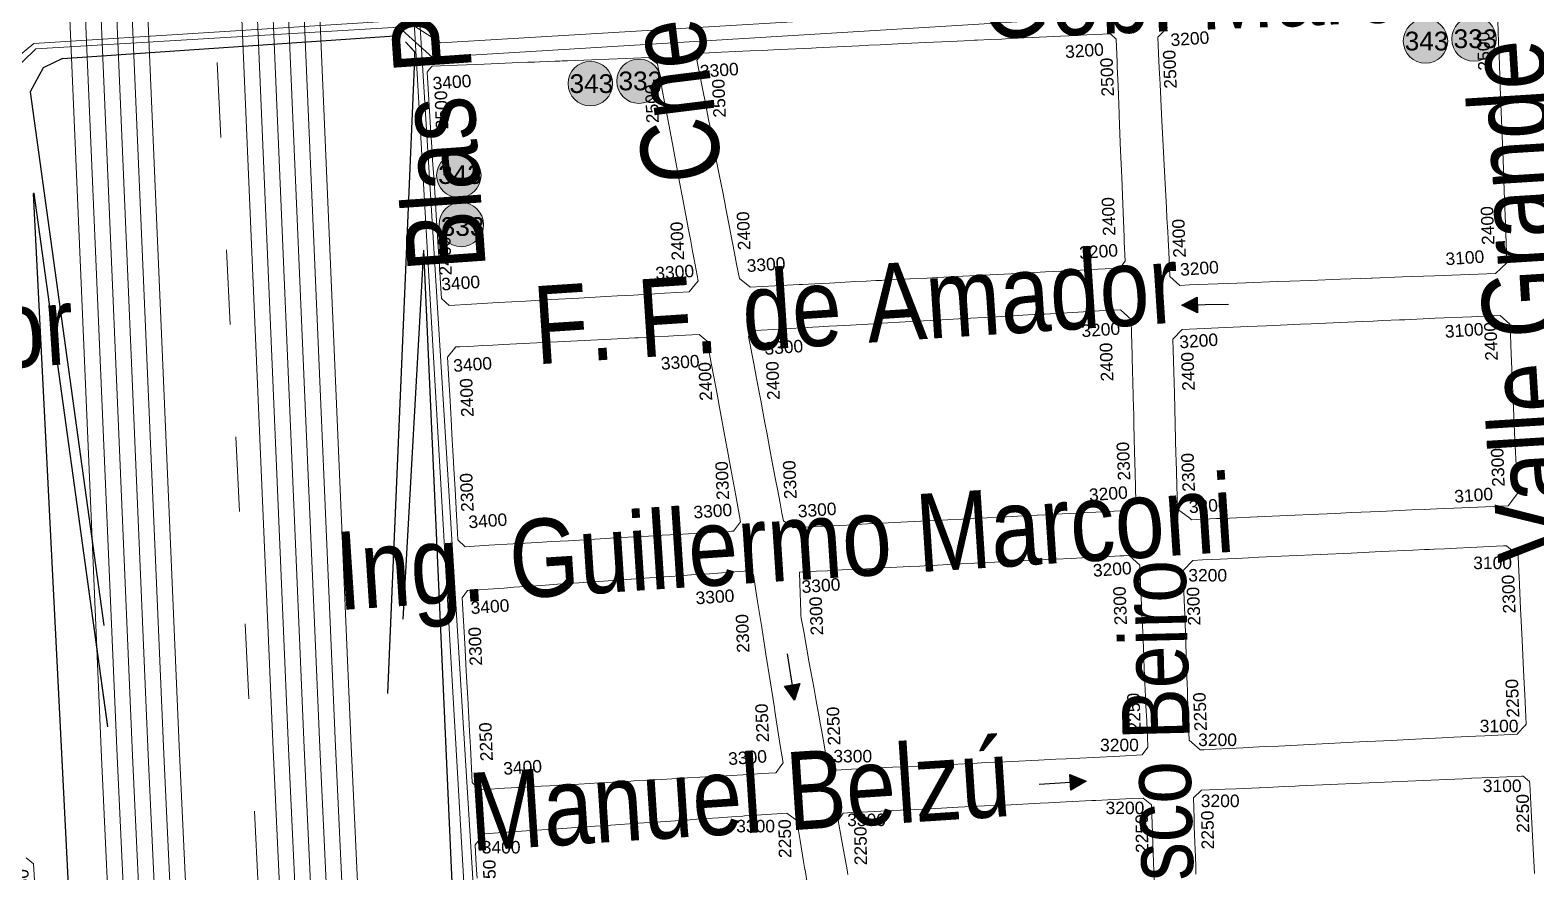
# Model space of a CAD drawing. Header units: millimetres. Extents: x 11558 to 23675, y 49449 to 61482.
# Drawn here: x 17461.4 to 17943.5, y 56063.2 to 56332.7 of the extents above; entities that cross this region are included whole.
import ezdxf

# ---------------------------------------------------------------- set-up
doc = ezdxf.new("R2010")
doc.units = ezdxf.units.MM
doc.linetypes.add('ACAD_ISO03W100', pattern=[30, 12, -18])
for name, color, linetype in [('0. autopistas', 254, 'Continuous'), ('0. plano base - nombres calles', 22, 'Continuous'), ('0. Plano Base - PLANO', 254, 'Continuous'), ('0. Plano base - sentido calles', 253, 'Continuous'), ('0.BARRIOS - DIVISIÓN', 12, 'ACAD_ISO03W100'), ('7. puesta en valor CC la lucila', 212, 'Continuous'), ('Linea 343 IDA', 55, 'Continuous'), ('Linea 343 REGRESO', 125, 'Continuous'), ('numeración', 7, 'Continuous')]:
    doc.layers.add(name, color=color, linetype=linetype)
for name, color, linetype, true_color in [('Linea 15 a Cap', 7, 'Continuous', 0x13f12d), ('Linea 15 a Prov', 7, 'Continuous', 0x077e15), ('Linea 194 ida', 7, 'Continuous', 0x8f148f), ('Linea 194 vuelta', 7, 'Continuous', 0x34dad7), ('Linea 228 ida', 7, 'Continuous', 0x8d6453), ('Linea 228 vuelta', 7, 'Continuous', 0x73a95b), ('Linea 371', 7, 'Continuous', 0xfb0804), ('Linea 430', 7, 'Continuous', 0xdb7a0a), ('Linea 57 ida', 7, 'Continuous', 0xf6120e), ('Linea 57 vuelta', 7, 'Continuous', 0x71160a), ('Linea 707 - ex333', 7, 'Continuous', 0xad002b), ('Linea 707 - ex333 -', 7, 'Continuous', 0x616161)]:
    doc.layers.add(name, color=color, linetype=linetype, true_color=true_color)
doc.layers.get('7. puesta en valor CC la lucila').off()
doc.styles.get("Standard").update_dxf_attribs({"font": 'arial.ttf'})

# ---------------------------------------------------------------- blocks, each defined once
blk = doc.blocks.new('MANZANAS')
at = {"layer": '0. Plano Base - PLANO', "color": 0, "linetype": 'Continuous', "lineweight": 5}
blk.add_line((5636706.97, 6179143.01), (5636806.66, 6179002.21), dxfattribs=at)
for points in [[(5637097.48, 6179408.07), (5637100.87, 6179402.11), (5637102.96, 6179398.43), (5637104.58, 6179395.6), (5637109.43, 6179387.06), (5637114.45, 6179378.24), (5637119.5, 6179369.37), (5637121.11, 6179366.55), (5637124.38, 6179360.78), (5637125.87, 6179358.17), (5637129.59, 6179351.63), (5637135.83, 6179340.67), (5637134.14, 6179335.89), (5637117.17, 6179326.25), (5637111.08, 6179322.79), (5637108.23, 6179321.17), (5637099.77, 6179316.37), (5637099.53, 6179316.23), (5637090.96, 6179311.36), (5637082.5, 6179306.56), (5637076.86, 6179303.35), (5637073.47, 6179301.43), (5637064.57, 6179296.37), (5637062.11, 6179294.97), (5637054.07, 6179290.4), (5637048.93, 6179287.48), (5637046.2, 6179285.93), (5637042.13, 6179286.97), (5637038.13, 6179293.8), (5637036.13, 6179297.21), (5637034.81, 6179299.46), (5637032.64, 6179303.15), (5637032.6, 6179303.22), (5637030.97, 6179305.99), (5637026.07, 6179314.35), (5637020.94, 6179323.1), (5637015.79, 6179331.88), (5637010.92, 6179340.19), (5637008.34, 6179344.59), (5637005.87, 6179348.79), (5637003.29, 6179353.19), (5637004.67, 6179357.4)], [(5636786.29, 6179240.89), (5636695.23, 6179185.48), (5636691.18, 6179179.93), (5636691.02, 6179171.22), (5636790.71, 6179030.42)], [(5636790.29, 6179240.88), (5636794.28, 6179239.38), (5636795.28, 6179237.38), (5636881.3, 6179053.02)], [(5637137.75, 6179120.95), (5637136.97, 6179122.33), (5637136.53, 6179123.13), (5637135.01, 6179125.83), (5637131.53, 6179131.99), (5637130.16, 6179134.44), (5637128.9, 6179136.67), (5637125.75, 6179142.26), (5637126.9, 6179145.62), (5637133.53, 6179149.46), (5637136.51, 6179151.17), (5637142.97, 6179154.9), (5637143.36, 6179155.13), (5637143.39, 6179155.14), (5637145.39, 6179156.3), (5637149.68, 6179158.78), (5637152.95, 6179160.66), (5637154.02, 6179161.28), (5637162.6, 6179166.23), (5637171.26, 6179171.23), (5637175.69, 6179173.79), (5637179.82, 6179176.17), (5637188.51, 6179181.19), (5637194.93, 6179184.9), (5637197.29, 6179186.26), (5637201.65, 6179188.77), (5637201.84, 6179188.88), (5637207.55, 6179192.18), (5637215.84, 6179196.97), (5637216.25, 6179197.2), (5637218.86, 6179196.54), (5637219.21, 6179195.95), (5637223.59, 6179188.52), (5637228.72, 6179179.82), (5637233.85, 6179171.13)], [(5636874.73, 6179076.35), (5636826.11, 6179184.3), (5637229.55, 6178486.46), (5637246.52, 6178452.94), (5637249.52, 6178447.94), (5637250.51, 6178445.94), (5637250.51, 6178441.94), (5637155.46, 6178388.03), (5637152.46, 6178388.03), (5637150.46, 6178389.03), (5637148.46, 6178391.04), (5637143.96, 6178396.04), (5636706.98, 6179142.85)], [(5637038.9, 6179069.54), (5637037.96, 6179070.76), (5637032.63, 6179077.68), (5637028.2, 6179083.44), (5637028.44, 6179086.26), (5637030.89, 6179087.69), (5637035.3, 6179090.27), (5637044.32, 6179095.54), (5637052.53, 6179100.34), (5637060.26, 6179104.86), (5637067.57, 6179109.14), (5637071.19, 6179111.25), (5637074.94, 6179113.44), (5637082.99, 6179118.15), (5637085.33, 6179119.52), (5637090.21, 6179122.37), (5637097.33, 6179126.53), (5637098.38, 6179127.15), (5637104.99, 6179131.01), (5637108.44, 6179133.02), (5637111.53, 6179134.84), (5637114.83, 6179134.09), (5637120.9, 6179123.43), (5637122.42, 6179120.75), (5637125.37, 6179115.56), (5637126.94, 6179112.81)], [(5636934.06, 6179013.75), (5636932.67, 6179016.07), (5636930.92, 6179019.02), (5636928.57, 6179022.96), (5636929.58, 6179027.39), (5636942.3, 6179035.15), (5636949.79, 6179039.73), (5636957.13, 6179044.21), (5636964.22, 6179048.53), (5636971.82, 6179053.17), (5636979.31, 6179057.74), (5636983.15, 6179060.08), (5636985.97, 6179061.8), (5636986.46, 6179062.1), (5636989.21, 6179063.78), (5636990.56, 6179064.6), (5636993.73, 6179066.54), (5636997.39, 6179068.77), (5637000.39, 6179070.6), (5637000.89, 6179070.9), (5637005.54, 6179073.74), (5637012.51, 6179077.99), (5637016.46, 6179077.33), (5637020.36, 6179072.1), (5637024.37, 6179066.72), (5637025.98, 6179064.56), (5637026.05, 6179064.47), (5637029.43, 6179059.93)], [(5636802.98, 6178953.02), (5636805.97, 6178952.33), (5636812.3, 6178941.66)]]:
    blk.add_lwpolyline(points, dxfattribs=at)
for points in [[(5636931.18, 6179226), (5636924.39, 6179222.02), (5636924.28, 6179222.04), (5636920.07, 6179222.91), (5636917.18, 6179226.54), (5636914.95, 6179229.35), (5636910.4, 6179235.08), (5636909.99, 6179235.59), (5636905.91, 6179240.72), (5636904.36, 6179242.68), (5636902.6, 6179244.89), (5636900.95, 6179246.98), (5636898.98, 6179249.45), (5636895.91, 6179253.32), (5636894.22, 6179255.44), (5636893.71, 6179256.08), (5636888.69, 6179262.4), (5636888.13, 6179263.1), (5636883.47, 6179268.97), (5636882.9, 6179269.69), (5636875.76, 6179278.68), (5636876.45, 6179281.52), (5636881.55, 6179284.49), (5636889.58, 6179289.15), (5636892.84, 6179291.05), (5636897.56, 6179293.79), (5636900.06, 6179295.24), (5636906.5, 6179298.99), (5636907.8, 6179299.74), (5636915.57, 6179304.25), (5636921.83, 6179307.89), (5636922.41, 6179308.24), (5636925.54, 6179310.05), (5636930.44, 6179312.9), (5636938.03, 6179317.31), (5636944.96, 6179321.34), (5636948.8, 6179323.57), (5636951.72, 6179325.27), (5636952.4, 6179325.66), (5636956.09, 6179327.81), (5636959.21, 6179329.62), (5636960.27, 6179330.24), (5636965.41, 6179333.22), (5636967.75, 6179334.58), (5636975.55, 6179339.12), (5636977.83, 6179340.44), (5636982.83, 6179343.35), (5636989.36, 6179347.14), (5636991.78, 6179346.51), (5636995.46, 6179340.07), (5636996.2, 6179338.77), (5636999.22, 6179333.49), (5637000.78, 6179330.76), (5637002.08, 6179328.49), (5637005.46, 6179322.58), (5637009.56, 6179315.41), (5637013.73, 6179308.1), (5637018.05, 6179300.55), (5637023.27, 6179291.43), (5637024.02, 6179290.1), (5637027.07, 6179284.77), (5637026.67, 6179281.98), (5637020.59, 6179278.41), (5637018.24, 6179277.04), (5637018.22, 6179277.03), (5637013.26, 6179274.12), (5637010.35, 6179272.41), (5637006.06, 6179269.9), (5636998.5, 6179265.46), (5636990.81, 6179260.96), (5636983.26, 6179256.53), (5636976.24, 6179252.41), (5636973.33, 6179250.71), (5636968.64, 6179247.96), (5636961.25, 6179243.63), (5636960.68, 6179243.3), (5636960.59, 6179243.24), (5636959.17, 6179242.41), (5636956.46, 6179240.82), (5636953.65, 6179239.18), (5636946.33, 6179234.88), (5636943.91, 6179233.47), (5636938.86, 6179230.5), (5636937.94, 6179229.96)], [(5637085.61, 6179221.92), (5637084.16, 6179221.08), (5637083.42, 6179221.2), (5637078.59, 6179221.98), (5637074.86, 6179228.72), (5637070.89, 6179235.89), (5637070.17, 6179237.18), (5637065.33, 6179245.92), (5637060.63, 6179254.4), (5637055.58, 6179263.53), (5637052.18, 6179269.67), (5637053.45, 6179273.76), (5637071.6, 6179284.23), (5637076.84, 6179287.26), (5637080.68, 6179289.47), (5637086.23, 6179292.67), (5637089.19, 6179294.38), (5637103.47, 6179302.62), (5637106.44, 6179304.33), (5637109.03, 6179305.83), (5637113.72, 6179308.53), (5637115.23, 6179309.4), (5637123.6, 6179314.24), (5637133.73, 6179320.08), (5637139.04, 6179323.14), (5637141.67, 6179324.66), (5637145.74, 6179323.65), (5637146.77, 6179321.86), (5637148.7, 6179318.51), (5637149.18, 6179317.68), (5637154.25, 6179308.87), (5637159.26, 6179300.18), (5637164.24, 6179291.53), (5637169.26, 6179282.83), (5637171.17, 6179279.52), (5637172.86, 6179276.59), (5637172.02, 6179271.75), (5637163.6, 6179266.9), (5637157, 6179263.09), (5637154.02, 6179261.37), (5637150.41, 6179259.29), (5637148.93, 6179258.44), (5637145.28, 6179256.33), (5637136.54, 6179251.29), (5637128.57, 6179246.7), (5637124.08, 6179244.1), (5637119.46, 6179241.44), (5637110.73, 6179236.4), (5637102.46, 6179231.64), (5637102.36, 6179231.58), (5637094.72, 6179227.17), (5637092.5, 6179225.89), (5637091.08, 6179225.07)], [(5636847.7, 6179176.01), (5636841.55, 6179172.36), (5636840.24, 6179172.69), (5636839.93, 6179172.77), (5636838.4, 6179173.16), (5636835.02, 6179178.76), (5636833.93, 6179180.56), (5636832.98, 6179182.14), (5636829, 6179188.74), (5636824.52, 6179196.16), (5636819.81, 6179203.99), (5636818.26, 6179206.56), (5636815.44, 6179211.23), (5636813.26, 6179214.86), (5636810.97, 6179218.65), (5636800.87, 6179235.39), (5636801.12, 6179236.44), (5636801.45, 6179237.87), (5636808.44, 6179241.86), (5636815.89, 6179246.12), (5636823.68, 6179250.58), (5636828.02, 6179253.06), (5636828.39, 6179253.27), (5636829.92, 6179254.15), (5636831.26, 6179254.91), (5636831.36, 6179254.97), (5636835.63, 6179257.41), (5636836.95, 6179258.16), (5636837.57, 6179258.52), (5636839.08, 6179259.38), (5636845.86, 6179263.26), (5636850.6, 6179265.97), (5636855.33, 6179268.68), (5636861.73, 6179272.33), (5636865.07, 6179271.77), (5636867.24, 6179269), (5636870.65, 6179264.66), (5636875.89, 6179257.98), (5636881.14, 6179251.28), (5636886.64, 6179244.28), (5636888.86, 6179241.44), (5636891.95, 6179237.5), (5636897.66, 6179230.23), (5636898.14, 6179229.61), (5636900.09, 6179227.12), (5636900.34, 6179226.81), (5636902.72, 6179223.77), (5636904.42, 6179221.61), (5636908.75, 6179216.09), (5636907.74, 6179211.63), (5636900.98, 6179207.61), (5636898.35, 6179206.06), (5636896.52, 6179204.97), (5636892.44, 6179202.55), (5636887.99, 6179199.91), (5636884.83, 6179198.04), (5636877.37, 6179193.61), (5636869.94, 6179189.21), (5636866.94, 6179187.43), (5636862.68, 6179184.9), (5636855.1, 6179180.4)], [(5636974.34, 6179161.23), (5636972.12, 6179159.93), (5636968.34, 6179160.51), (5636966.78, 6179162.49), (5636964.82, 6179164.98), (5636961.96, 6179168.63), (5636960.05, 6179171.06), (5636959.72, 6179171.49), (5636956.54, 6179175.54), (5636954.02, 6179178.75), (5636950.93, 6179182.69), (5636948.63, 6179185.61), (5636944.13, 6179191.35), (5636943.49, 6179192.16), (5636939.72, 6179196.96), (5636936.66, 6179200.86), (5636931.26, 6179207.74), (5636932.15, 6179210.39), (5636939.03, 6179214.47), (5636942.08, 6179216.28), (5636944.87, 6179217.94), (5636949.78, 6179220.86), (5636952.55, 6179222.5), (5636956.93, 6179225.1), (5636960.09, 6179226.98), (5636963.38, 6179228.93), (5636964.85, 6179229.81), (5636967.26, 6179231.24), (5636973.62, 6179235.01), (5636974.97, 6179235.82), (5636982.36, 6179240.21), (5636989.86, 6179244.66), (5636997.33, 6179249.1), (5637004.67, 6179253.46), (5637007.39, 6179255.07), (5637011.11, 6179257.28), (5637012.14, 6179257.89), (5637019.79, 6179262.44), (5637027.1, 6179266.78), (5637032.92, 6179270.24), (5637037.44, 6179269.03), (5637039.83, 6179264.72), (5637041.01, 6179262.58), (5637045.5, 6179254.48), (5637047.04, 6179251.69), (5637049.43, 6179247.38), (5637050.96, 6179244.61), (5637052.33, 6179242.15), (5637053.71, 6179239.65), (5637057.94, 6179232), (5637059.58, 6179229.04), (5637061.27, 6179226), (5637065.66, 6179218.06), (5637065.61, 6179217.93), (5637064.37, 6179214.08), (5637059.28, 6179211.1), (5637052.39, 6179207.05), (5637048.6, 6179204.83), (5637044.57, 6179202.46), (5637041.89, 6179200.89), (5637037.33, 6179198.21), (5637029.58, 6179193.66), (5637025.77, 6179191.43), (5637022.1, 6179189.27), (5637018.86, 6179187.37), (5637014.91, 6179185.05), (5637011.95, 6179183.31), (5637007.42, 6179180.65), (5637000.04, 6179176.32), (5636995.21, 6179173.48), (5636992.71, 6179172.01), (5636991.12, 6179171.08), (5636988.83, 6179169.74), (5636985.07, 6179167.54), (5636976.76, 6179162.65)], [(5637121.59, 6179157.52), (5637120.56, 6179156.92), (5637115.99, 6179158.1), (5637112.35, 6179164.54), (5637111.96, 6179165.24), (5637110.58, 6179167.68), (5637109.15, 6179170.22), (5637107.94, 6179172.37), (5637107.42, 6179173.28), (5637102.52, 6179181.97), (5637097.58, 6179190.73), (5637092.64, 6179199.48), (5637089.29, 6179205.42), (5637090.5, 6179209.68), (5637093.2, 6179211.25), (5637095.78, 6179212.74), (5637098.14, 6179214.11), (5637104.34, 6179217.71), (5637106, 6179218.67), (5637108.81, 6179220.3), (5637117.27, 6179225.21), (5637125.82, 6179230.17), (5637134.44, 6179235.16), (5637142.71, 6179239.96), (5637151.5, 6179245.06), (5637154.73, 6179246.93), (5637156.11, 6179247.73), (5637157.45, 6179248.51), (5637160.33, 6179250.18), (5637163.67, 6179252.12), (5637167.38, 6179254.27), (5637174.75, 6179258.55), (5637176.69, 6179259.67), (5637177.53, 6179260.16), (5637179.13, 6179259.81), (5637182.16, 6179259.15), (5637182.34, 6179258.84), (5637183.61, 6179256.67), (5637185.67, 6179253.13), (5637186.89, 6179251.04), (5637188.27, 6179248.68), (5637189.53, 6179246.51), (5637190.77, 6179244.39), (5637195.89, 6179235.61), (5637200.74, 6179227.29), (5637202.83, 6179223.71), (5637204.72, 6179220.47), (5637205.86, 6179218.51), (5637209.43, 6179212.4), (5637209.25, 6179211.72), (5637209.1, 6179211.15), (5637208.57, 6179209.11), (5637208.33, 6179208.19), (5637199.38, 6179202.96), (5637196.87, 6179201.49), (5637190.76, 6179197.92), (5637187.55, 6179196.05), (5637182.03, 6179192.82), (5637178.32, 6179190.66), (5637173.52, 6179187.85), (5637164.65, 6179182.67), (5637156.15, 6179177.71), (5637147.43, 6179172.61), (5637142.24, 6179169.58), (5637138.53, 6179167.42), (5637135.22, 6179165.48), (5637132.51, 6179163.9), (5637128.59, 6179161.61), (5637124.85, 6179159.42)], [(5637024.39, 6179099.96), (5637020.17, 6179097.49), (5637016.21, 6179098.64), (5637012.56, 6179103.38), (5637010, 6179106.71), (5637009, 6179108), (5637007.11, 6179110.45), (5637004.97, 6179113.23), (5637004.26, 6179114.15), (5637001.87, 6179117.25), (5636996.67, 6179123.99), (5636990.46, 6179132.04), (5636987.81, 6179135.48), (5636987.27, 6179136.18), (5636986.79, 6179137.06), (5636982.29, 6179145.15), (5636980.54, 6179148.32), (5636985.22, 6179151.06), (5636988.29, 6179152.86), (5636992.34, 6179155.23), (5636995.52, 6179157.09), (5636999.07, 6179159.17), (5637003.79, 6179161.94), (5637009.17, 6179165.08), (5637011.04, 6179166.18), (5637013.8, 6179167.8), (5637016.35, 6179169.29), (5637017.28, 6179169.83), (5637021.55, 6179172.34), (5637028.96, 6179176.67), (5637036.36, 6179181.01), (5637043.82, 6179185.37), (5637048.57, 6179188.16), (5637051.3, 6179189.76), (5637055.67, 6179192.32), (5637058.55, 6179194), (5637058.66, 6179194.06), (5637060.46, 6179195.12), (5637064.89, 6179197.72), (5637066.29, 6179198.54), (5637069.26, 6179200.27), (5637070.21, 6179200.83), (5637071.67, 6179201.68), (5637076.13, 6179200.48), (5637077.85, 6179197.51), (5637078.66, 6179196.11), (5637079.48, 6179194.68), (5637082.48, 6179189.5), (5637083.93, 6179186.99), (5637086.83, 6179181.98), (5637088.09, 6179179.79), (5637090.8, 6179175.11), (5637091.45, 6179173.98), (5637092.32, 6179172.48), (5637092.64, 6179171.92), (5637095.04, 6179167.78), (5637097.18, 6179164.06), (5637099.69, 6179159.73), (5637100.14, 6179158.95), (5637103.64, 6179152.9), (5637105.32, 6179149.99), (5637104.86, 6179146.92), (5637098.68, 6179143.32), (5637091.37, 6179139.05), (5637083.78, 6179134.62), (5637080.92, 6179132.95), (5637076.15, 6179130.16), (5637068.88, 6179125.92), (5637065.06, 6179123.69), (5637061.59, 6179121.67), (5637059.18, 6179120.27), (5637053.86, 6179117.16), (5637051.41, 6179115.73), (5637050.2, 6179115.02), (5637049.02, 6179114.34), (5637046.36, 6179112.78), (5637042.63, 6179110.6), (5637038.9, 6179108.43), (5637035.85, 6179106.65), (5637031.73, 6179104.24), (5637028.09, 6179102.12)], [(5636888.28, 6179110.06), (5636881.75, 6179106.18), (5636878.7, 6179107.04), (5636876.49, 6179110.75), (5636874.63, 6179113.89), (5636870.4, 6179121.03), (5636867.04, 6179126.68), (5636865.9, 6179128.61), (5636864.12, 6179131.59), (5636861.37, 6179136.22), (5636860.02, 6179138.5), (5636856.94, 6179143.69), (5636854.99, 6179146.98), (5636852.49, 6179151.19), (5636848.76, 6179157.48), (5636849.65, 6179161.58), (5636850.75, 6179162.22), (5636852.98, 6179163.52), (5636854.59, 6179164.47), (5636857.12, 6179165.95), (5636859.83, 6179167.54), (5636862.67, 6179169.2), (5636870.1, 6179173.55), (5636877.7, 6179178), (5636885.08, 6179182.33), (5636892.57, 6179186.71), (5636899.1, 6179190.54), (5636900.04, 6179191.09), (5636902.39, 6179192.47), (5636904.67, 6179193.8), (5636908.43, 6179196.01), (5636911.19, 6179197.63), (5636916.93, 6179200.98), (5636920.17, 6179200.35), (5636920.28, 6179200.2), (5636921.6, 6179198.51), (5636924.59, 6179194.67), (5636929.75, 6179188.04), (5636935.3, 6179180.92), (5636940.34, 6179174.43), (5636942.09, 6179172.19), (5636945.75, 6179167.49), (5636951.05, 6179160.69), (5636956.31, 6179153.92), (5636955.66, 6179150.18), (5636955.1, 6179149.85), (5636954.48, 6179149.48), (5636951.47, 6179147.69), (5636944.82, 6179143.72), (5636940.17, 6179140.96), (5636938.29, 6179139.84), (5636936.07, 6179138.51), (5636932.31, 6179136.28), (5636924.74, 6179131.77), (5636917.51, 6179127.47), (5636910.19, 6179123.11), (5636905.68, 6179120.42), (5636901.56, 6179117.97), (5636895.01, 6179114.07)], [(5636924.91, 6179041.15), (5636921.62, 6179039.2), (5636919.25, 6179040), (5636918.58, 6179040.23), (5636912.84, 6179049.94), (5636910.19, 6179054.43), (5636904.78, 6179063.6), (5636903.09, 6179066.45), (5636901.28, 6179069.52), (5636900.4, 6179071.01), (5636896.97, 6179076.82), (5636896.9, 6179076.94), (5636888.46, 6179091.24), (5636888.85, 6179094.03), (5636892.09, 6179096.01), (5636894.57, 6179097.53), (5636898.91, 6179100.18), (5636901.62, 6179101.84), (5636909.11, 6179106.42), (5636913.52, 6179109.11), (5636916.51, 6179110.94), (5636923.59, 6179115.27), (5636931.22, 6179119.94), (5636938.73, 6179124.53), (5636941.39, 6179126.16), (5636945.72, 6179128.8), (5636946.64, 6179129.37), (5636951.39, 6179132.27), (5636952.99, 6179133.25), (5636955.14, 6179134.56), (5636960.78, 6179138.01), (5636965.89, 6179141.14), (5636967.79, 6179140.73), (5636971.72, 6179135.41), (5636972.92, 6179133.78), (5636977.94, 6179126.98), (5636983.09, 6179120), (5636988.21, 6179113.06), (5636993.42, 6179106), (5636994.02, 6179105.19), (5636998.62, 6179098.95), (5637001.01, 6179095.71), (5637003.98, 6179091.68), (5637003.8, 6179090.45), (5637003.5, 6179088.43), (5637003.4, 6179087.75), (5636999.54, 6179085.46), (5636995.93, 6179083.32), (5636986.45, 6179077.69), (5636985.6, 6179077.19), (5636982.42, 6179075.3), (5636979.01, 6179073.27), (5636971.88, 6179069.04), (5636968.42, 6179066.99), (5636964.21, 6179064.49), (5636963.43, 6179064.02), (5636959.77, 6179061.85), (5636956.93, 6179060.17), (5636954.58, 6179058.77), (5636952.14, 6179057.32), (5636949.08, 6179055.5), (5636946.36, 6179053.89), (5636940.96, 6179050.68), (5636938.68, 6179049.33), (5636936.48, 6179048.02), (5636934.35, 6179046.76), (5636932.16, 6179045.45), (5636926.82, 6179042.29)]]:
    blk.add_lwpolyline(points, close=True, dxfattribs=at)
blk = doc.blocks.new('343 ida')
at = {"layer": 'Linea 343 IDA', "lineweight": 211, "true_color": 0xededed}
h = blk.add_hatch(color=7, dxfattribs=at)
h.dxf.hatch_style = 1
edge = h.paths.add_edge_path()
edge.add_arc((0, 0), 7.11, 0, 360)
at = {"layer": 'Linea 343 IDA', "lineweight": 15}
blk.add_circle((0, 0), 7.11, dxfattribs=at)
at = {"layer": 'Linea 343 IDA', "lineweight": 211, "insert": (-6.63, 3.28), "char_height": 6, "attachment_point": 1}
blk.add_mtext_dynamic_manual_height_columns('343', width=12.2859, gutter_width=12.5, heights=[0], dxfattribs=at)
blk = doc.blocks.new('343 vuelta')
at = {"layer": 'Linea 343 REGRESO', "lineweight": 211, "true_color": 0xededed}
h = blk.add_hatch(color=7, dxfattribs=at)
h.dxf.hatch_style = 1
edge = h.paths.add_edge_path()
edge.add_arc((0, 0), 7.11, 0, 360)
at = {"layer": 'Linea 343 REGRESO', "lineweight": 9}
blk.add_circle((0, 0), 7.11, dxfattribs=at)
at = {"layer": 'Linea 343 REGRESO', "lineweight": 211, "insert": (-6.65, 3), "char_height": 6, "attachment_point": 1}
blk.add_mtext_dynamic_manual_height_columns('343', width=15.8095, gutter_width=12.5, heights=[0], dxfattribs=at)
blk = doc.blocks.new('707 ida')
at = {"layer": 'Linea 707 - ex333', "lineweight": 211, "true_color": 0xededed}
h = blk.add_hatch(color=7, dxfattribs=at)
h.dxf.hatch_style = 1
edge = h.paths.add_edge_path()
edge.add_arc((-10.26, 6.45), 7.11, 0, 360)
at = {"layer": 'Linea 707 - ex333', "lineweight": 9}
blk.add_circle((-10.26, 6.45), 7.11, dxfattribs=at)
at = {"layer": 'Linea 707 - ex333', "lineweight": 211, "insert": (-16.82, 8.81), "char_height": 6, "attachment_point": 1}
blk.add_mtext_dynamic_manual_height_columns('333', width=27.2677, gutter_width=12.5, heights=[0], dxfattribs=at)
blk = doc.blocks.new('333')
at = {"layer": 'Linea 707 - ex333 -', "lineweight": 211, "true_color": 0xededed}
h = blk.add_hatch(color=7, dxfattribs=at)
h.dxf.hatch_style = 1
edge = h.paths.add_edge_path()
edge.add_arc((0, 0), 7.11, 0, 360)
at = {"layer": 'Linea 707 - ex333 -', "lineweight": 9}
blk.add_circle((0, 0), 7.11, dxfattribs=at)
at = {"layer": 'Linea 707 - ex333 -', "lineweight": 211, "insert": (-6.52, 3.09), "char_height": 6, "attachment_point": 1}
blk.add_mtext_dynamic_manual_height_columns('333', width=8.9102, gutter_width=12.5, heights=[0], dxfattribs=at)

msp = doc.modelspace()

# ---------------------------------------------------------------- hatches: boundary and pattern name
at = {"layer": '0. Plano base - sentido calles', "linetype": 'Continuous', "lineweight": 25, "ltscale": 2, "true_color": 0x1a1a1a}
h = msp.add_hatch(color=250, dxfattribs=at)
h.dxf.hatch_style = 1
h.paths.add_polyline_path([(17830.1, 56244.65), (17835.13, 56242.21), (17835.1, 56244.71)])
h.paths.add_polyline_path([(17830.1, 56244.65), (17835.1, 56244.71), (17835.07, 56247.21)])
h = msp.add_hatch(color=250, dxfattribs=at)
h.dxf.hatch_style = 1
h.paths.add_polyline_path([(17706.14, 56118.14), (17707.82, 56123.47), (17705.35, 56123.08)])
h.paths.add_polyline_path([(17706.14, 56118.14), (17705.35, 56123.08), (17702.88, 56122.68)])
h = msp.add_hatch(color=250, dxfattribs=at)
h.dxf.hatch_style = 1
h.paths.add_polyline_path([(17799.47, 56092.17), (17794.33, 56094.37), (17794.48, 56091.87)])
h.paths.add_polyline_path([(17799.47, 56092.17), (17794.48, 56091.87), (17794.63, 56089.38)])

# ---------------------------------------------------------------- linework, layer by layer
at = {"layer": '0. autopistas'}
for p, q in [((17471.72, 56323.66), (17578.07, 56330.86)), ((17581.61, 56329.01), (17584.47, 56325.83)), ((17471.72, 56323.66), (17465.56, 56320.61)), ((17584.43, 56323.59), (17575.77, 56120.34)), ((17584.47, 56325.83), (17584.43, 56323.59)), ((17465.56, 56320.61), (17461.41, 56312.95)), ((17461.41, 56312.95), (17484.96, 56142.05)), ((17505.96, 55416.25), (17462.49, 56280.42)), ((17462.56, 56280.57), (17486.11, 56109.67)), ((17587.31, 56262.28), (17580.69, 56144.07)), ((17587.31, 56262.28), (17623.6, 55457.03))]:
    msp.add_line(p, q, dxfattribs=at)
at = {"layer": '0. Plano base - sentido calles', "color": 250, "linetype": 'Continuous', "lineweight": 25, "ltscale": 2, "true_color": 0x1a1a1a}
for points in [[(17845.1, 56244.82), (17830.1, 56244.65), (17835.07, 56247.21), (17835.13, 56242.21), (17830.1, 56244.65)], [(17703.76, 56132.95), (17706.14, 56118.14), (17702.88, 56122.68), (17707.82, 56123.47), (17706.14, 56118.14)], [(17784.5, 56091.27), (17799.47, 56092.17), (17794.63, 56089.38), (17794.33, 56094.37), (17799.47, 56092.17)]]:
    msp.add_lwpolyline(points, dxfattribs=at)
at = {"layer": '0.BARRIOS - DIVISIÓN', "color": 14, "lineweight": 18, "ltscale": 2}
for points in [[(16311.92, 55648.81), (17552.48, 55699.13), (17505.57, 56634.4), (17339.24, 57366.84), (17027.55, 58263.71), (16421.34, 58257.46)], [(17552.48, 55699.13), (17505.57, 56634.4), (17339.24, 57366.84), (17027.55, 58263.71)]]:
    msp.add_lwpolyline(points, dxfattribs=at)
at = {"layer": 'Linea 15 a Cap', "lineweight": 15}
msp.add_lwpolyline([(17505.75, 55745.77), (17489.22, 56100.17), (17477.29, 56378.91), (17466.25, 56613.39), (17448.81, 56700.49), (17365.26, 57104.4), (17312, 57367.95), (17259.7, 57563.25), (17216.47, 57705), (17152.24, 57790.28), (17122.88, 57838.88), (17096.27, 57928.73), (17088.01, 58031.43), (16961.06, 58320.15)], dxfattribs=at)
at = {"layer": 'Linea 15 a Prov', "lineweight": 15}
msp.add_lwpolyline([(17575.66, 55749.48), (17559.15, 56103.3), (17547.22, 56382.06), (17535.92, 56621.95), (17517.41, 56714.45), (17433.84, 57118.42), (17380.18, 57383.95), (17327, 57582.52), (17282.44, 57720.62), (17284.43, 57848.06), (17259.53, 57916.75), (17218.68, 57984.45), (17156.84, 58048.8), (17025.14, 58348.32)], dxfattribs=at)
at = {"layer": 'Linea 194 ida', "lineweight": 15}
msp.add_lwpolyline([(17515.74, 55746.3), (17499.21, 56100.62), (17487.28, 56379.36), (17476.2, 56614.61), (17458.61, 56702.49), (17375.05, 57106.4), (17321.74, 57370.24), (17269.31, 57566.01), (17225.52, 57709.61), (17160.54, 57795.89), (17132.1, 57842.95), (17106.16, 57930.57), (17097.85, 58033.91), (16970.21, 58324.17)], dxfattribs=at)
at = {"layer": 'Linea 194 vuelta', "lineweight": 15}
msp.add_lwpolyline([(17565.67, 55748.95), (17549.16, 56102.85), (17537.23, 56381.61), (17525.97, 56620.73), (17507.61, 56712.46), (17424.04, 57116.42), (17370.44, 57381.67), (17317.41, 57579.69), (17272.41, 57719.13), (17274.4, 57846.38), (17250.46, 57912.42), (17210.69, 57978.32), (17148.4, 58043.15), (17015.98, 58344.3)], dxfattribs=at)
at = {"layer": 'Linea 228 ida', "lineweight": 15}
msp.add_lwpolyline([(17560.68, 55748.69), (17544.16, 56102.63), (17532.23, 56381.38), (17520.99, 56620.11), (17502.71, 56711.46), (17419.14, 57115.42), (17365.57, 57380.52), (17312.61, 57578.28), (17267.4, 57718.38), (17269.39, 57845.53), (17245.92, 57910.26), (17206.7, 57975.26), (17144.18, 58040.33), (17011.4, 58342.28)], dxfattribs=at)
at = {"layer": 'Linea 228 vuelta', "lineweight": 15}
msp.add_lwpolyline([(17510.75, 55746.03), (17494.21, 56100.39), (17482.28, 56379.14), (17471.22, 56614), (17453.71, 56701.49), (17370.15, 57105.4), (17316.87, 57369.09), (17264.51, 57564.63), (17220.99, 57707.31), (17156.39, 57793.08), (17127.49, 57840.91), (17101.21, 57929.65), (17092.93, 58032.67), (16965.63, 58322.16)], dxfattribs=at)
at = {"layer": 'Linea 343 IDA', "lineweight": 15}
msp.add_lwpolyline([(17606.8, 56002.27), (17575.95, 56501.2), (17551.81, 56664.88), (17482.45, 57000.56), (17425.86, 57000.26), (17358.23, 57000.25), (17436.47, 56618.78), (16701.55, 56583.31), (16715.97, 56456.52), (16737.86, 56281.33), (16170.58, 56253.04)], dxfattribs=at)
at = {"layer": 'Linea 343 REGRESO', "lineweight": 15}
msp.add_lwpolyline([(16287.92, 56103.84), (16771.98, 56121.61), (16761.96, 56281.7), (17448.36, 56316.8), (17462.61, 56328.48), (17578.09, 56335.73), (17581.41, 56335.88), (17592.8, 56328.69), (18286.75, 56370.14), (18659.96, 56393.73), (19435.92, 56411.65)], dxfattribs=at)
at = {"layer": 'Linea 371', "lineweight": 15}
for points in [[(17725.56, 53456.25), (17715.08, 53668.5), (17705.9, 53842.77), (17685.3, 54029.52), (17657.54, 54169.12), (17630.96, 54326.97), (17624.91, 54421.12), (17614.91, 54753.22), (17609.44, 55018.02), (17599.05, 55441.42), (17580.65, 55749.75), (17564.14, 56103.52), (17552.21, 56382.28), (17540.9, 56622.56), (17522.31, 56715.45), (17438.74, 57119.43), (17385.05, 57385.09), (17331.8, 57583.94), (17287.45, 57721.37), (17289.44, 57848.9), (17264.06, 57918.91), (17222.67, 57987.51), (17161.06, 58051.63), (17029.71, 58350.34)], [(17636.76, 53442.38), (17654.97, 53669), (17646.08, 53837.9), (17625.94, 54020.36), (17598.52, 54158.29), (17571.29, 54320.05), (17564.97, 54418.29), (17554.93, 54751.7), (17549.46, 55016.66), (17539.1, 55438.89), (17520.73, 55746.56), (17504.2, 56100.84), (17492.27, 56379.59), (17481.18, 56615.22), (17463.51, 56703.48), (17379.95, 57107.41), (17326.61, 57371.38), (17274.12, 57567.38), (17230.04, 57711.91), (17164.68, 57798.69), (17136.71, 57844.98), (17111.1, 57931.49), (17102.76, 58035.15), (16974.79, 58326.18)]]:
    msp.add_lwpolyline(points, dxfattribs=at)
at = {"layer": 'Linea 430', "lineweight": 15}
for points in [[(17570.66, 55749.22), (17554.15, 56103.07), (17542.22, 56381.83), (17530.94, 56621.34), (17512.51, 56713.46), (17428.94, 57117.42), (17375.31, 57382.81), (17322.21, 57581.11), (17277.43, 57719.88), (17279.42, 57847.22), (17254.99, 57914.59), (17214.69, 57981.39), (17152.62, 58045.98), (17020.56, 58346.31)], [(17500.76, 55745.5), (17484.22, 56099.95), (17472.29, 56378.69), (17461.27, 56612.77), (17443.91, 56699.5), (17360.36, 57103.4), (17307.13, 57366.81), (17254.89, 57561.88), (17211.94, 57702.7), (17148.09, 57787.47), (17118.27, 57836.84), (17091.33, 57927.81), (17083.1, 58030.19), (16956.48, 58318.13)]]:
    msp.add_lwpolyline(points, dxfattribs=at)
at = {"layer": 'Linea 57 ida', "lineweight": 15}
msp.add_lwpolyline([(17555.68, 55748.42), (17539.17, 56102.4), (17527.24, 56381.16), (17516.01, 56619.5), (17497.81, 56710.46), (17414.24, 57114.42), (17360.7, 57379.38), (17307.82, 57576.86), (17262.39, 57717.63), (17264.38, 57844.69), (17241.39, 57908.09), (17202.71, 57972.2), (17139.96, 58037.5), (17006.83, 58340.27)], dxfattribs=at)
at = {"layer": 'Linea 57 vuelta', "lineweight": 15}
msp.add_lwpolyline([(17525.72, 55746.83), (17509.2, 56101.06), (17497.27, 56379.81), (17486.15, 56615.83), (17468.41, 56704.48), (17384.85, 57108.41), (17331.48, 57372.52), (17278.93, 57568.76), (17234.57, 57714.22), (17168.83, 57801.5), (17141.33, 57847.02), (17116.04, 57932.41), (17107.68, 58036.39), (16979.37, 58328.2)], dxfattribs=at)
at = {"layer": 'Linea 707 - ex333', "lineweight": 15}
msp.add_lwpolyline([(20768.2, 56458.06), (20544.4, 56451.06), (20537.99, 56656.66), (20335.37, 56650.07), (20336.38, 56746.84), (19806.95, 56735.94), (19806.79, 56730.33), (19805.14, 56673.31), (19798.92, 56520.24), (19790.34, 56420.96), (19746.53, 56093.63), (19023.06, 56065.25), (17603.5, 56004.23), (17584.54, 56331.61), (17574.29, 56500.95), (17549.93, 56664.61), (17480.73, 56999.38), (17364.89, 56998.04), (17439.93, 56623.18), (16698.16, 56586.31), (16737.02, 56278.82), (15906.22, 56238.18)], dxfattribs=at)
at = {"layer": 'Linea 707 - ex333 -', "lineweight": 15}
msp.add_lwpolyline([(16284.29, 56100.61), (16770.05, 56119.2), (16760.03, 56280.13), (16997.87, 56292.34), (17450.19, 56314.17), (17463.24, 56326.71), (17579.43, 56333.65), (17590.18, 56323.96), (18660.8, 56389.35), (19818.33, 56415.39), (19818.57, 56423.01), (19823.49, 56515.98), (19823.68, 56531.64), (19826.62, 56627.64), (19827.39, 56634.83), (20644.2, 56655.52), (20646.56, 56583.71), (20756.8, 56585.61), (20728.72, 56449.14), (20749.52, 56449.55)], dxfattribs=at)

# ---------------------------------------------------------------- block references
at = {"layer": '0. Plano Base - PLANO', "color": 28, "lineweight": 5, "true_color": 0x0d0d0d, "rotation": 332.5463477508169}
msp.add_blockref('MANZANAS', (-7833237.48, -2828296.13), dxfattribs=at)
at = {"layer": '7. puesta en valor CC la lucila', "color": 250, "lineweight": 30, "rotation": 332.5463477508169}
msp.add_blockref('MANZANAS', (-7833237.48, -2828296.13), dxfattribs=at)
at = {"layer": 'Linea 343 IDA', "lineweight": 15}
for name, p in [('343 vuelta', (17908.15, 56329.23)), ('343 vuelta', (17640.75, 56315.6)), ('343 ida', (17598.65, 56286.19))]:
    msp.add_blockref(name, p, dxfattribs=at)
at = {"layer": 'Linea 707 - ex333', "lineweight": 15}
msp.add_blockref('707 ida', (17609.68, 56264.02), dxfattribs=at)
at = {"layer": 'Linea 707 - ex333 -', "lineweight": 15}
for p in [(17923.68, 56329.89), (17656.3, 56316.37)]:
    msp.add_blockref('333', p, dxfattribs=at)

# ---------------------------------------------------------------- texts
at = {"layer": '0. plano base - nombres calles', "color": 250, "lineweight": 15, "true_color": 0x1a1a1a, "attachment_point": 1}
for s, insert, char_height, rotation in [('{\\fArial Narrow|b0|i0|c0|p34;Cnel. Manuel Rosetti}', (17658.35, 56282.33), 25, 97.0688), ('{\\fArial Narrow|b0|i0|c0|p34;Blas Parera}', (17582.38, 56254.83), 25, 93.9931), ('{\\fArial Narrow|b0|i0|c0|p34;Gob. Marcelino Ugarte}', (17765.11, 56354.95), 25, 2.3209), ('{\\fArial Narrow|b0|i0|c0|p34;Valle Grande}', (17931.45, 56161.88), 25, 93.5373), ('{\\fArial Narrow|b0|i0|c0|p34;F. F. de Amador}', (17621.78, 56250.62), 25, 3.7358), ('{\\fArial Narrow|b0|i0|c0|p34;Fernán Félix de Amador}', (17167.88, 56230.84), 25, 3.7358), ('{\\fArial Narrow|b0|i0|c0|p34;Ing. Guillermo Marconi}', (17558.38, 56171.91), 25, 3.7358), ('{\\fArial Narrow|b0|i0|c0|p34;Francisco Beiro}', (17814.03, 55991.49), 21.5236, 91.4248), ('{\\fArial Narrow|b0|i0|c0|p34;Manuel Belzú}', (17601, 56094.75), 25, 3.7358)]:
    msp.add_mtext_dynamic_manual_height_columns(s, width=329.255, gutter_width=12.5, heights=[0], dxfattribs=dict(at, insert=insert, char_height=char_height, rotation=rotation))
at = {"layer": 'numeración', "color": 251, "true_color": 0x606162, "char_height": 4, "attachment_point": 1}
for s, insert, rotation in [('3200', (17826.37, 56331.57), 4.0274), ('2500', (17925.04, 56319.69), 92.2018), ('3200', (17792.61, 56327.74), 4.0274), ('2500', (17824.52, 56313.9), 92.2018), ('3300', (17675.7, 56321.48), 4.0274), ('2500', (17804.45, 56311.39), 92.2018), ('3400', (17590.1, 56317.66), 4.0274), ('2500', (17680.15, 56304.61), 92.2018), ('2500', (17591.31, 56300.89), 92.2018), ('2500', (17658.71, 56302.86), 92.2018), ('2400', (17804.9, 56266.75), 92.2018), ('2400', (17688.04, 56262.16), 92.2018), ('2400', (17926.26, 56263.85), 92.2018), ('2400', (17666.82, 56258.88), 92.2018), ('2400', (17827.45, 56259.77), 92.2018), ('2400', (17592.42, 56254.07), 92.2018), ('3200', (17797.14, 56263.41), 4.0274), ('3300', (17690.66, 56259.24), 4.0274), ('3200', (17829.43, 56258.03), 4.0274), ('3100', (17914.41, 56261.41), 4.0274), ('3400', (17592.89, 56253.32), 4.0274), ('3300', (17661.43, 56256.8), 4.0274), ('3200', (17797.83, 56238.37), 4.0274), ('3200', (17829.19, 56234.8), 4.0274), ('3100', (17914.18, 56238.17), 4.0274), ('2400', (17927.34, 56226.79), 92.2018), ('3300', (17696.34, 56232.75), 4.0274), ('2400', (17804.25, 56220.15), 92.2018), ('3400', (17596.71, 56227.24), 4.0274), ('3300', (17663.17, 56227.94), 4.0274), ('2400', (17675.8, 56213.93), 92.2018), ('2400', (17697.43, 56214.2), 92.2018), ('2400', (17830.33, 56217.15), 92.2018), ('2400', (17599.42, 56208.75), 92.2018), ('2300', (17809.67, 56188.4), 92.2018), ('2300', (17830.37, 56184.82), 92.2018), ('2300', (17929.53, 56186.42), 92.2018), ('2300', (17681.22, 56182.18), 92.2018), ('2300', (17702.85, 56182.45), 92.2018), ('2300', (17599.42, 56178.38), 92.2018), ('3200', (17800.27, 56185.86), 4.0274), ('3100', (17917.23, 56185.38), 4.0274), ('3300', (17707.02, 56180.64), 4.0274), ('3200', (17832.24, 56182), 4.0274), ('3400', (17601.58, 56177.17), 4.0274), ('3300', (17673.61, 56180.3), 4.0274), ('3200', (17801.51, 56161.65), 4.0274), ('3300', (17708.26, 56156.44), 4.0274), ('2300', (17933.02, 56145.82), 92.2018), ('3300', (17674.31, 56152.82), 4.0274), ('2300', (17808.59, 56142.09), 92.2018), ('2300', (17832.13, 56141.95), 92.2018), ('3400', (17602.28, 56149.7), 4.0274), ('2300', (17711.33, 56138.83), 92.2018), ('2300', (17687.73, 56133.23), 92.2018), ('2300', (17602.14, 56129.1), 92.2018), ('2250', (17934.22, 56112.46), 92.2018), ('2250', (17813.04, 56108.01), 92.2018), ('2250', (17834.19, 56108.15), 92.2018), ('2250', (17693.99, 56104.57), 92.2018), ('2250', (17716.85, 56103.56), 92.2018), ('2250', (17605.57, 56098.54), 92.2018), ('3300', (17684.75, 56101.36), 4.0274), ('3400', (17612.72, 56098.23), 4.0274), ('2250', (17937.37, 56075.65), 90.6203), ('2250', (17815.41, 56069.18), 90.6203), ('2250', (17836.43, 56070.34), 90.6203), ('2250', (17701.08, 56067.57), 90.6203), ('2250', (17725.33, 56065.26), 90.6203), ('2250', (17606.52, 56054.63), 90.6203), ('2250', (17457.45, 56051.52), 93.0143)]:
    msp.add_mtext_dynamic_manual_height_columns(s, width=16.0314, gutter_width=12.5, heights=[0], dxfattribs=dict(at, insert=insert, rotation=rotation))
for s, insert in [('3100', (17923.42, 56164.12)), ('3200', (17832.2, 56160.16)), ('3100', (17925.5, 56111.9)), ('3200', (17803.95, 56105.81)), ('3200', (17835.36, 56107.46)), ('3300', (17718.55, 56102.23)), ('3100', (17926.49, 56092.73)), ('3200', (17805.71, 56085.66)), ('3200', (17836.2, 56087.91)), ('3300', (17722.98, 56081.83)), ('3300', (17687.46, 56079.82)), ('3400', (17605.98, 56073.07))]:
    msp.add_mtext_dynamic_manual_height_columns(s, width=16.0314, gutter_width=12.5, heights=[0], dxfattribs=dict(at, insert=insert))

doc.saveas('drawing.dxf')
